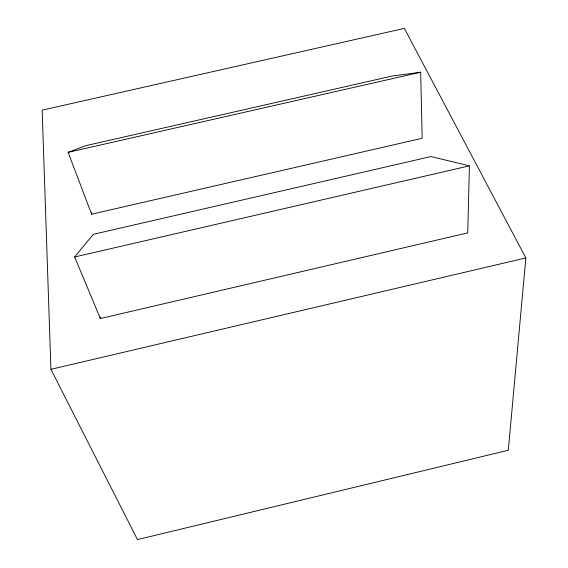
<?xml version="1.0" encoding="UTF-8"?>
<svg xmlns="http://www.w3.org/2000/svg" width="568" height="568" viewBox="0 0 568 568"><rect width="100%" height="100%" fill="white"/><g stroke="black" fill="none" stroke-linecap="round" stroke-linejoin="round"><path stroke-width="0.85" d="M469.409 165.842L467.734 232.88L100.344 318.556L74.664 256.992L93.294 234.328L430.97 156.562L469.409 165.842L74.664 256.992M525.847 257.936L508.303 450.254L137.47 539.6L50.928 369.314L42.153 110.156L404.352 28.4L525.847 257.936L50.928 369.314M68.132 152.359L85.874 145.642L392.183 76.034L420.675 72.214L422.173 138.287L91.611 214.186L68.132 152.359L420.675 72.214M91.462 212.425L91.611 214.186M100.195 316.802L100.344 318.556"/></g></svg>
